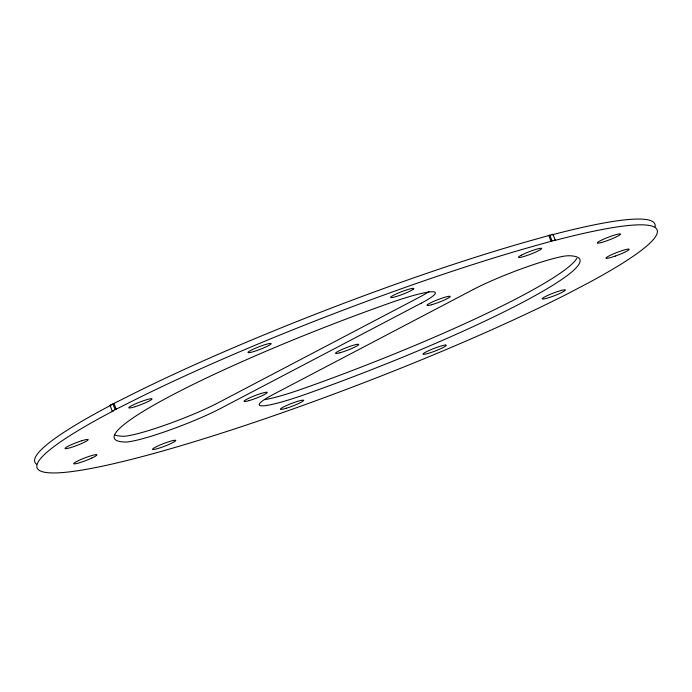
<?xml version="1.0" encoding="UTF-8"?>
<svg xmlns="http://www.w3.org/2000/svg" width="692" height="692" viewBox="0 0 692 692"><rect width="100%" height="100%" fill="white"/><g stroke="black" fill="none" stroke-linecap="round" stroke-linejoin="round"><path stroke-width="1.04" d="M110.045 405.374L123.617 398.609A332.065 37.593 -21 0 1 538.108 238.558L553.003 234.32L555.218 240.089L554.257 240.591L564.646 237.918A332.065 37.593 -21 0 1 589.913 282.094L568.383 293.391A332.065 37.593 -21 0 1 141.445 456.798A332.065 37.593 -21 0 1 104.302 415.676L113.341 410.858L112.26 411.143L110.045 405.374L111.127 405.088L102.087 409.906A332.065 37.593 -21 0 0 36.572 464.28M112.26 411.143L125.832 404.379A332.065 37.593 -21 0 1 540.322 244.328L555.218 240.089M553.003 234.32L552.043 234.822L562.432 232.149A332.065 37.593 -21 0 1 655.09 226.855M549.855 235.15L552.06 240.92M548.886 235.652L551.1 241.422M114.016 403.574L116.23 409.335M112.934 403.86L115.149 409.629M576.834 258.289A249.362 28.225 -21 0 1 310.405 386.041L304.393 388.169A60.714 6.877 -21 0 1 264.543 399.656M115.062 435.026A249.362 28.225 -21 0 0 123.903 436.28A60.541 6.851 -21 0 0 218.646 402.536L418.92 297.456A60.541 6.851 -21 0 0 428.962 291.557M413.582 288.979L412.588 289.723A12.439 1.41 -21 0 1 393.099 297.361A12.439 1.41 -21 0 1 399.483 292.543A12.439 1.41 -21 0 1 413.582 288.979M174.566 441.608L172.87 442.577A12.439 1.41 -21 0 1 156.47 448.918A12.439 1.41 -21 0 1 155.466 447.162L157.759 446.037A12.439 1.41 -21 0 1 171.867 440.83A12.439 1.41 -21 0 1 174.566 441.608M521.344 255.192L519.649 256.161A12.439 1.41 -21 0 0 522.339 256.94A12.439 1.41 -21 0 0 536.456 251.724L538.748 250.599A12.439 1.41 -21 0 0 537.745 248.852A12.439 1.41 -21 0 0 521.344 255.192M421.134 303.226L220.86 408.306A60.541 6.851 -21 0 1 126.117 442.05A249.362 28.225 -21 0 1 393.61 301.695A60.541 6.851 -21 0 1 421.134 303.226M473.354 289.464L273.08 394.544A60.714 6.877 -21 0 0 262.545 405.841A60.714 6.877 -21 0 0 306.608 393.938L312.62 391.802A249.362 28.225 -21 0 0 568.097 255.72L564.689 256.066A60.68 6.868 -21 0 0 473.354 289.464M91.742 458.069L89.017 459.28A12.439 1.41 -21 0 1 73.784 463.441A12.439 1.41 -21 0 1 91.405 455.656A12.439 1.41 -21 0 1 91.742 458.069M615.257 256.083L612.385 257.035A12.439 1.41 -21 0 1 610.344 255.279A12.439 1.41 -21 0 1 628.872 249.103A12.439 1.41 -21 0 1 615.257 256.083M81.829 440.735L78.957 441.686A12.439 1.41 -21 0 0 65.342 448.667A12.439 1.41 -21 0 0 83.87 442.482A12.439 1.41 -21 0 0 81.829 440.735M135.234 406.654L132.717 407.389A12.439 1.41 -21 0 1 131.714 405.633A12.439 1.41 -21 0 1 148.123 399.301L150.112 398.843A12.439 1.41 -21 0 1 149.117 401.049A12.439 1.41 -21 0 1 135.234 406.654M561.497 290.38L558.98 291.116A12.439 1.41 -21 0 0 545.097 296.721A12.439 1.41 -21 0 0 544.102 298.918L546.092 298.468A12.439 1.41 -21 0 0 562.501 292.128A12.439 1.41 -21 0 0 561.497 290.38M249.907 352.548L248.566 352.704A12.439 1.41 -21 0 1 260.867 346.069A12.439 1.41 -21 0 1 269.499 345.083A12.439 1.41 -21 0 1 249.907 352.548M445.657 345.066L444.325 345.213A12.439 1.41 -21 0 0 424.724 352.678A12.439 1.41 -21 0 0 433.322 351.709A12.439 1.41 -21 0 0 445.657 345.066M249.103 400.599A12.439 1.41 -21 0 0 267.224 392.606A12.439 1.41 -21 0 0 250.582 397.433A12.439 1.41 -21 0 0 249.103 400.599M340.014 352.756A12.439 1.41 -21 0 0 358.629 344.728A12.439 1.41 -21 0 0 342.678 349.166A12.439 1.41 -21 0 0 340.014 352.756M286.609 408.159A12.439 1.41 -21 0 0 303.632 400.331A12.439 1.41 -21 0 0 285.822 405.849A12.439 1.41 -21 0 0 286.609 408.159M431.834 304.67A12.439 1.41 -21 0 0 450.146 296.66A12.439 1.41 -21 0 0 433.754 301.349A12.439 1.41 -21 0 0 431.834 304.67M601.374 242.52A12.439 1.41 -21 0 0 620.317 234.467A12.439 1.41 -21 0 0 604.955 238.593A12.439 1.41 -21 0 0 601.374 242.52"/></g></svg>
